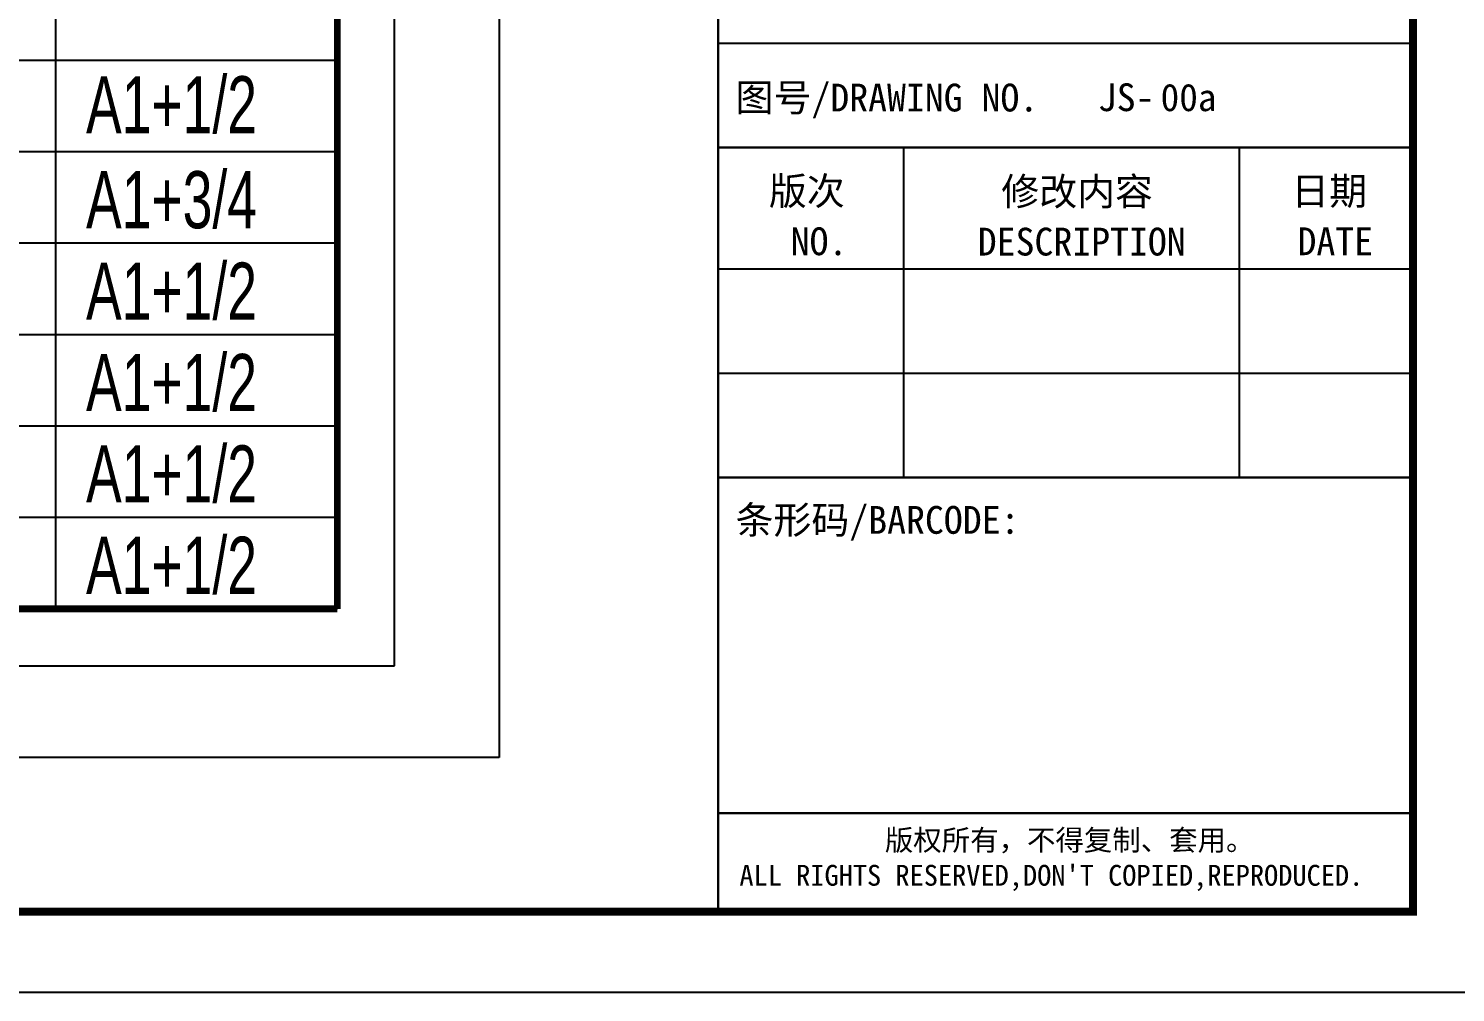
# Model space of a CAD drawing. Extents: x -737978 to 768813, y -372247 to 1140308.
# Drawn here: x -642283 to -629793, y 35256 to 43693 of the extents above; entities that cross this region are included whole.
import ezdxf
from ezdxf.enums import TextEntityAlignment as Align

# ---------------------------------------------------------------- set-up
doc = ezdxf.new("R2010")
doc.units = 0
doc.header["$LTSCALE"] = 10
doc.header["$MEASUREMENT"] = 0
doc.layers.get('0').update_dxf_attribs({"linetype": 'CONTINUOUS'})
for name, color, linetype in [('8', 8, 'CONTINUOUS'), ('BORDER', 7, 'CONTINUOUS'), ('PUB_TITLE', 4, 'CONTINUOUS')]:
    doc.layers.add(name, color=color, linetype=linetype)
doc.styles.add('-宋体', font='', dxfattribs={"width": 0.8})
doc.styles.add('_HZTXT', font='ros.shx', dxfattribs={"width": 0.8, "bigfont": 'hztxt.shx'})
doc.styles.get('-宋体').set_extended_font_data('SimSun')

# ---------------------------------------------------------------- blocks, each defined once
blk = doc.blocks.new('TQ1')
at = {"layer": 'PUB_TITLE'}
for p, q in [((-49855, -410955), (-43855, -410955)), ((-48255, -411855), (-48255, -414705)), ((-45355, -411855), (-45355, -414705)), ((-49855, -412905), (-43855, -412905)), ((-49855, -413805), (-43855, -413805))]:
    blk.add_line(p, q, dxfattribs=at)
at = {"layer": 'PUB_TITLE', "const_width": 20}
for points in [[(-49855, -378414), (-49855, -418455)], [(-49855, -411855), (-43855, -411855)], [(-49855, -414705), (-43855, -414705)], [(-49855, -417605), (-43855, -417605)]]:
    blk.add_lwpolyline(points, dxfattribs=at)
at = {"layer": 'PUB_TITLE', "style": '-宋体'}
for s, height, p in [('图号/DRAWING NO.', 240, (-49705, -411545)), ('JS-', 240, (-46577, -411542)), ('条形码/BARCODE:', 240, (-49705, -415192)), ('版权所有，不得复制、套用。', 180, (-48416, -417927)), ("ALL RIGHTS RESERVED,DON'T COPIED,REPRODUCED.", 180, (-49672, -418231))]:
    blk.add_text(s, height=height, dxfattribs=at).set_placement(p)
for s, p in [('版次', (-49090, -412352)), ('修改内容', (-46756, -412356)), ('日期', (-44579, -412352)), ('NO.', (-48984, -412786)), ('DESCRIPTION', (-46716, -412789)), ('DATE', (-44526, -412786))]:
    blk.add_text(s, height=240, dxfattribs=at).set_placement(p, align=Align.CENTER)

msp = doc.modelspace()

# ---------------------------------------------------------------- linework, layer by layer
at = {"layer": '8'}
msp.add_lwpolyline([(-636246.3, 72943.1), (-636246.3, 35963.6)], dxfattribs=at)
at = {"layer": 'BORDER'}
msp.add_lwpolyline([(-638164.6, 37313.7), (-661690.9, 37313.7), (-661690.9, 75204.6), (-638164.6, 75204.6)], close=True, dxfattribs=at)
at = {"layer": 'PUB_TITLE'}
for p, q in [((-642047.5, 68982.9), (-642047.5, 38613.7)), ((-639580.1, 43413.7), (-658510.6, 43413.7)), ((-639580.1, 42613.7), (-658510.6, 42613.7)), ((-639580.1, 41813.7), (-658510.6, 41813.7)), ((-639580.1, 41013.7), (-658510.6, 41013.7)), ((-639580.1, 40213.7), (-658510.6, 40213.7)), ((-639580.1, 39413.7), (-658510.6, 39413.7)), ((-639580.1, 38613.7), (-658510.6, 38613.7))]:
    msp.add_line(p, q, dxfattribs=at)
for points in [[(-688857.6, 35256.2), (-688857.6, 77256.2), (-629457.6, 77256.2), (-629457.6, 35256.2)], [(-639080.1, 38113.7), (-639080.1, 73913.7), (-660080.1, 73913.7), (-660080.1, 38113.7)]]:
    msp.add_lwpolyline(points, close=True, dxfattribs=at)
at = {"layer": 'PUB_TITLE', "const_width": 70.7}
msp.add_lwpolyline([(-687154.6, 35963.3), (-630164.7, 35963.3), (-630164.7, 76549.1), (-687154.6, 76549.1)], close=True, dxfattribs=at)
at = {"layer": 'PUB_TITLE', "const_width": 60}
msp.add_lwpolyline([(-658510.6, 38613.7), (-639580.1, 38613.7), (-658510.6, 38613.7), (-658510.6, 73413.7), (-639580.1, 73413.7), (-639580.1, 38613.7)], dxfattribs=at)

# ---------------------------------------------------------------- block references
at = {"xscale": 1.01360066206343, "yscale": 1.01360066206343, "zscale": 1.01360066206343}
msp.add_blockref('TQ1', (-585713.5, 460109.7), dxfattribs=at)

# ---------------------------------------------------------------- texts
at = {"style": '_HZTXT', "width": 0.7}
for s, p in [('A1+1/2', (-641779.9, 42776.1)), ('A1+3/4', (-641779.9, 41945)), ('A1+1/2', (-641779.9, 41145)), ('A1+1/2', (-641779.9, 40345)), ('A1+1/2', (-641779.9, 39545)), ('A1+1/2', (-641779.9, 38745))]:
    msp.add_text(s, height=500, dxfattribs=at).set_placement(p)
at = {"layer": 'PUB_TITLE', "style": '-宋体'}
msp.add_text('00a', height=240, dxfattribs=at).set_placement((-632374.5, 42970.3))

doc.saveas('drawing.dxf')
